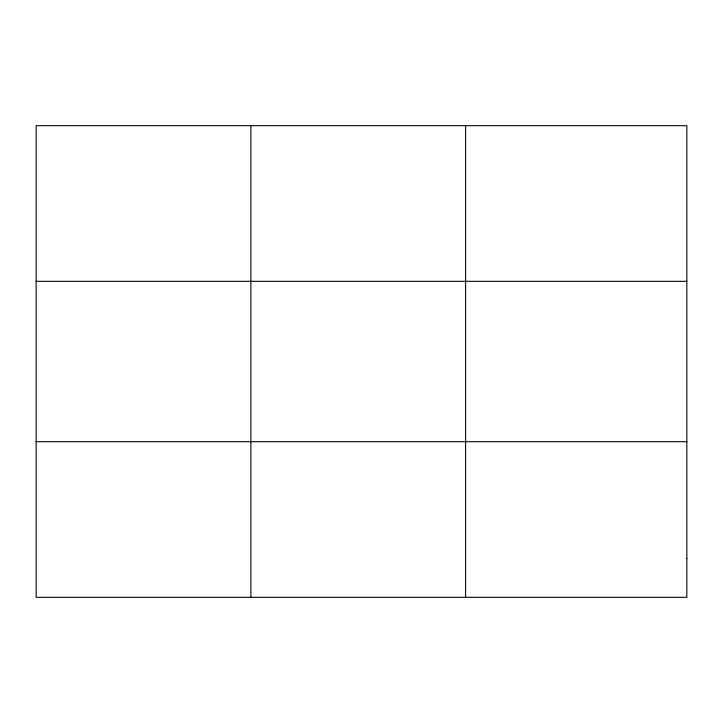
<?xml version="1.0" encoding="UTF-8"?>
<svg xmlns="http://www.w3.org/2000/svg" width="723" height="723" viewBox="0 0 723 723"><rect width="100%" height="100%" fill="white"/><g stroke="black" fill="none" stroke-linecap="round" stroke-linejoin="round"><path stroke-width="1.08" d="M250.881 597.334L250.881 125.666M465.612 597.334L465.612 125.666M36.15 281.319L686.85 281.319M36.15 441.681L686.85 441.681M686.85 558.427L686.85 597.334L36.15 597.334L36.15 125.666L686.85 125.666L686.85 558.427"/></g></svg>
